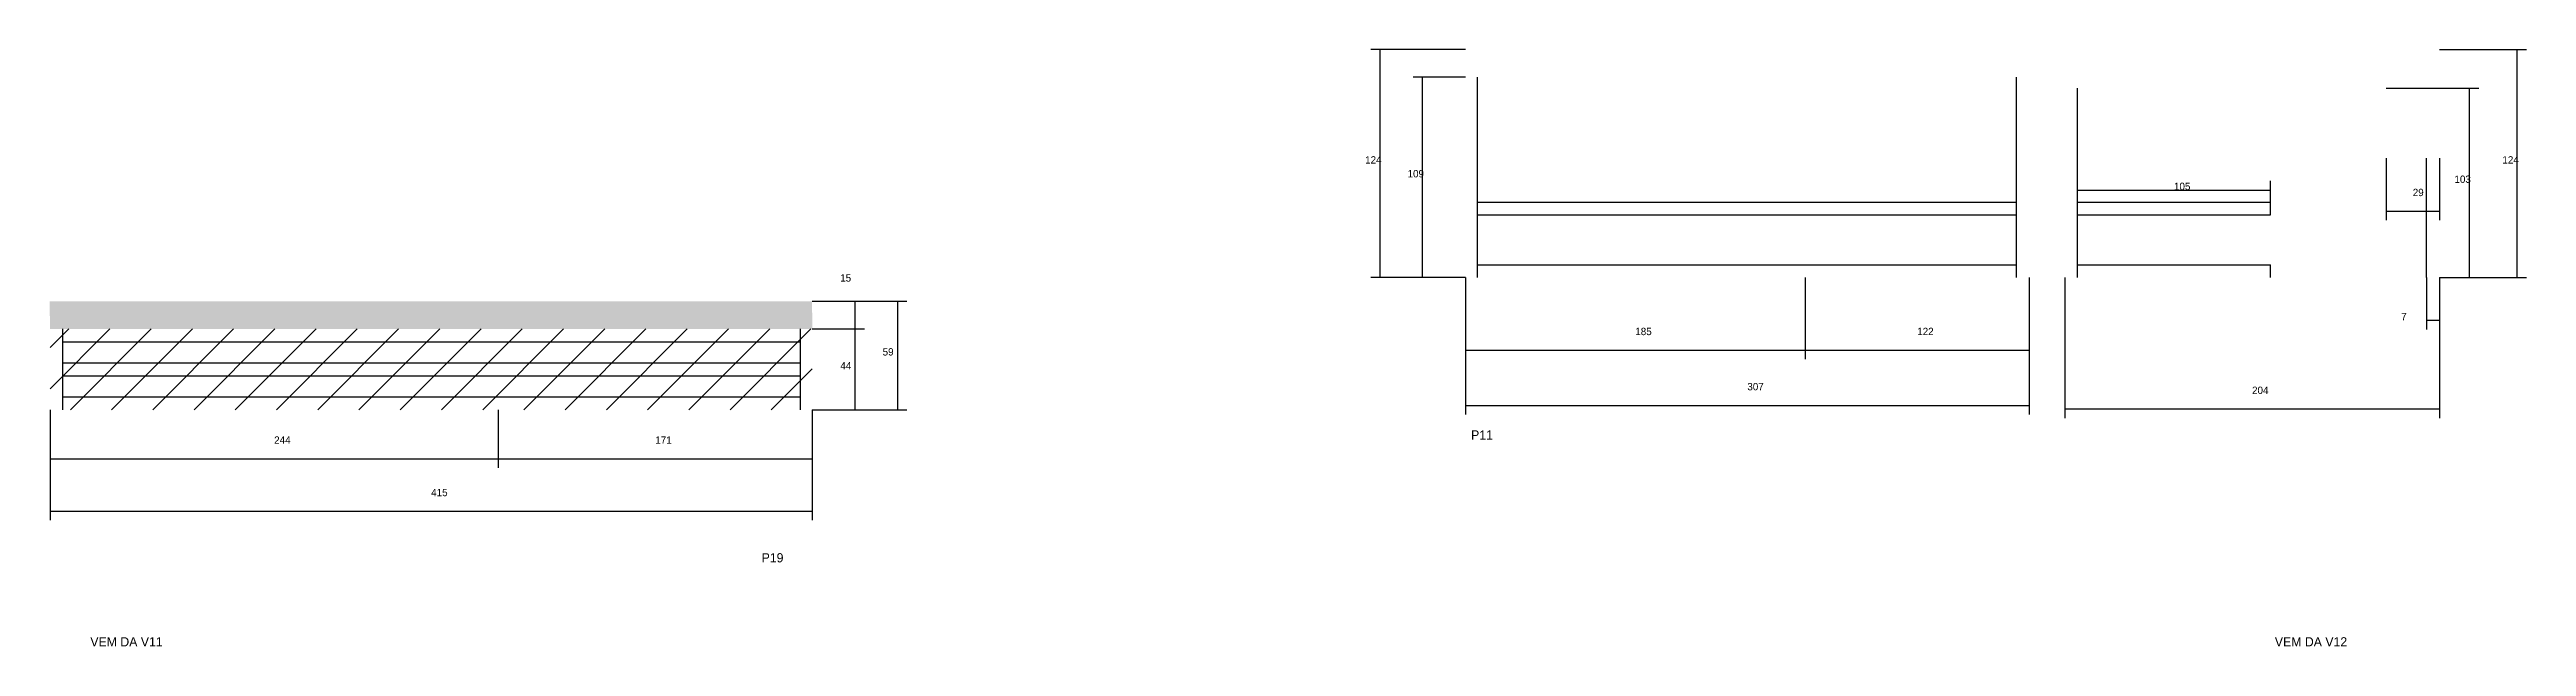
# Model space of a CAD drawing. Header units: metres. Extents: x 2181 to 8094, y 4120 to 4454.
# Drawn here: x 5144 to 6493, y 4129 to 4454 of the extents above; entities that cross this region are included whole.
import ezdxf

# ---------------------------------------------------------------- set-up
doc = ezdxf.new("R2010")
doc.units = ezdxf.units.M
for name, color, linetype in [('COTA', 241, 'Continuous'), ('NOMENCLATURA', 7, 'Continuous'), ('Painéis', 200, 'Continuous'), ('REAPROVEITAMENTO', 251, 'Continuous'), ('SARR_2.2x7', 40, 'Continuous'), ('Texto Seção', 7, 'Continuous')]:
    doc.layers.add(name, color=color, linetype=linetype)

msp = doc.modelspace()

# ---------------------------------------------------------------- hatches: boundary and pattern name
at = {"layer": 'COTA'}
h = msp.add_hatch(dxfattribs=at)
h.set_pattern_fill('AR-CONC', scale=0.03)
h.paths.add_polyline_path([(5559.6, 4316.8), (5144.5, 4316.8), (5144.5, 4316.8), (5144.8, 4301.8), (5144.8, 4301.8), (5559.9, 4301.8), (5559.9, 4301.8), (5559.6, 4316.8)])
at = {"layer": 'REAPROVEITAMENTO'}
h = msp.add_hatch(dxfattribs=at)
h.set_pattern_fill('ANSI31', scale=5)
h.paths.add_polyline_path([(5559.8, 4257.8), (5559.8, 4301.8), (5559.8, 4301.8), (5144.8, 4301.8), (5144.8, 4301.8), (5144.8, 4257.8), (5144.8, 4257.8), (5559.8, 4257.8)])

# ---------------------------------------------------------------- linework, layer by layer
at = {"layer": 'COTA'}
for p, q in [((5915.4, 4453.7), (5863.9, 4453.7)), ((5868.9, 4329.7), (5868.9, 4453.7)), ((5915.4, 4438.7), (5887, 4438.7)), ((5892, 4329.7), (5892, 4438.7)), ((6416.7, 4432.7), (6467.1, 4432.7)), ((6462.1, 4329.7), (6462.1, 4432.7)), ((5915.4, 4329.7), (5863.9, 4329.7)), ((5915.4, 4329.7), (5887, 4329.7)), ((5915.4, 4329.7), (5915.4, 4285.3)), ((5915.4, 4329.7), (5915.4, 4255.2)), ((6100.4, 4329.7), (6100.4, 4285.3)), ((6100.4, 4329.7), (6100.4, 4285.3)), ((6222.4, 4329.7), (6222.4, 4285.3)), ((6222.4, 4329.7), (6222.4, 4255.2)), ((6241.7, 4329.7), (6241.7, 4253.3)), ((6438.7, 4329.7), (6438.7, 4301.5)), ((6445.7, 4329.7), (6445.7, 4253.3)), ((6445.7, 4329.7), (6467.1, 4329.7)), ((6445.7, 4329.7), (6445.7, 4301.5)), ((5559.8, 4316.8), (5588.2, 4316.8)), ((5559.8, 4316.8), (5611.3, 4316.8)), ((5583.2, 4301.8), (5583.2, 4316.8)), ((5606.3, 4257.8), (5606.3, 4316.8)), ((6438.7, 4306.5), (6445.7, 4306.5)), ((5559.8, 4301.8), (5588.2, 4301.8)), ((5559.8, 4301.8), (5588.2, 4301.8)), ((5583.2, 4257.8), (5583.2, 4301.8)), ((5915.4, 4290.3), (6100.4, 4290.3)), ((6100.4, 4290.3), (6222.4, 4290.3)), ((5144.8, 4257.8), (5144.8, 4226.2)), ((5144.8, 4257.8), (5144.8, 4197.7)), ((5388.8, 4257.8), (5388.8, 4226.2)), ((5388.8, 4257.8), (5388.8, 4226.2)), ((5559.8, 4257.8), (5559.8, 4226.2)), ((5559.8, 4257.8), (5559.8, 4197.7)), ((5559.8, 4257.8), (5588.2, 4257.8)), ((5559.8, 4257.8), (5611.3, 4257.8)), ((5915.4, 4260.2), (6222.4, 4260.2)), ((6241.7, 4258.3), (6445.7, 4258.3)), ((5144.8, 4231.2), (5388.8, 4231.2)), ((5388.8, 4231.2), (5559.8, 4231.2)), ((5144.8, 4202.7), (5559.8, 4202.7))]:
    msp.add_line(p, q, dxfattribs=at)
at = {"layer": 'Painéis'}
for p, q in [((6445.7, 4453.7), (6493.1, 4453.7)), ((6488.1, 4329.7), (6488.1, 4453.7)), ((6416.7, 4394.7), (6416.7, 4360.9)), ((6445.7, 4394.7), (6445.7, 4360.9)), ((6248.7, 4370.8), (6248.7, 4382.3)), ((6248.7, 4377.3), (6353.7, 4377.3)), ((6353.7, 4370.8), (6353.7, 4382.3)), ((6416.7, 4365.9), (6445.7, 4365.9)), ((6445.7, 4329.7), (6493.1, 4329.7))]:
    msp.add_line(p, q, dxfattribs=at)
at = {"layer": 'SARR_2.2x7'}
for p, q in [((5921.9, 4329.7), (5921.9, 4438.7)), ((6215.5, 4329.7), (6215.5, 4438.7)), ((6248.7, 4329.7), (6248.7, 4432.7)), ((6438.7, 4329.7), (6438.7, 4394.7)), ((5921.9, 4370.8), (6100.4, 4370.8)), ((6100.4, 4370.8), (6215.5, 4370.8)), ((6248.7, 4370.8), (6353.7, 4370.8)), ((6353.7, 4363.8), (6353.7, 4370.8)), ((5921.9, 4363.8), (6100.4, 4363.8)), ((6100.4, 4363.8), (6215.5, 4363.8)), ((6248.7, 4363.8), (6353.7, 4363.8)), ((5921.9, 4336.7), (6100.4, 4336.7)), ((6100.4, 4336.7), (6215.5, 4336.7)), ((6248.7, 4336.7), (6353.7, 4336.7)), ((6353.7, 4329.7), (6353.7, 4336.7)), ((5151.7, 4257.8), (5151.7, 4301.8)), ((5151.7, 4294.8), (5388.8, 4294.8)), ((5388.8, 4294.8), (5553.3, 4294.8)), ((5553.3, 4257.8), (5553.3, 4301.8)), ((5151.7, 4283.3), (5388.8, 4283.3)), ((5151.7, 4276.3), (5388.8, 4276.3)), ((5388.8, 4283.3), (5553.3, 4283.3)), ((5388.8, 4276.3), (5553.3, 4276.3)), ((5151.7, 4264.8), (5388.8, 4264.8)), ((5388.8, 4264.8), (5553.3, 4264.8))]:
    msp.add_line(p, q, dxfattribs=at)

# ---------------------------------------------------------------- texts
at = {"layer": 'COTA'}
for s, p in [('124', (5860.8, 4391.7)), ('109', (5883.9, 4384.2)), ('103', (6453.9, 4381.2)), ('15', (5575, 4327.5)), ('185', (6007.9, 4298.4)), ('122', (6161.4, 4298.4)), ('7', (6424.9, 4306.5)), ('59', (5598.1, 4287.3)), ('44', (5575.1, 4279.8)), ('307', (6068.9, 4268.4)), ('204', (6343.7, 4266.4)), ('244', (5266.8, 4239.3)), ('171', (5474.3, 4239.3)), ('415', (5352.3, 4210.8))]:
    msp.add_text(s, height=4, dxfattribs=at).set_placement(p)
at = {"layer": 'NOMENCLATURA'}
for s, p in [('P11', (5918.5, 4241.6)), ('P19', (5532.2, 4174.8))]:
    msp.add_text(s, height=5, dxfattribs=at).set_placement(p)
at = {"layer": 'Painéis'}
for s, p in [('124', (6480, 4391.7)), ('105', (6301.2, 4377.3)), ('29', (6431.2, 4374))]:
    msp.add_text(s, height=4, dxfattribs=at).set_placement(p)
at = {"layer": 'Texto Seção'}
for s, p in [('VEM DA V11', (5166.7, 4129.1)), ('VEM DA V12', (6356.1, 4129.1))]:
    msp.add_text(s, height=5, dxfattribs=at).set_placement(p)

doc.saveas('drawing.dxf')
